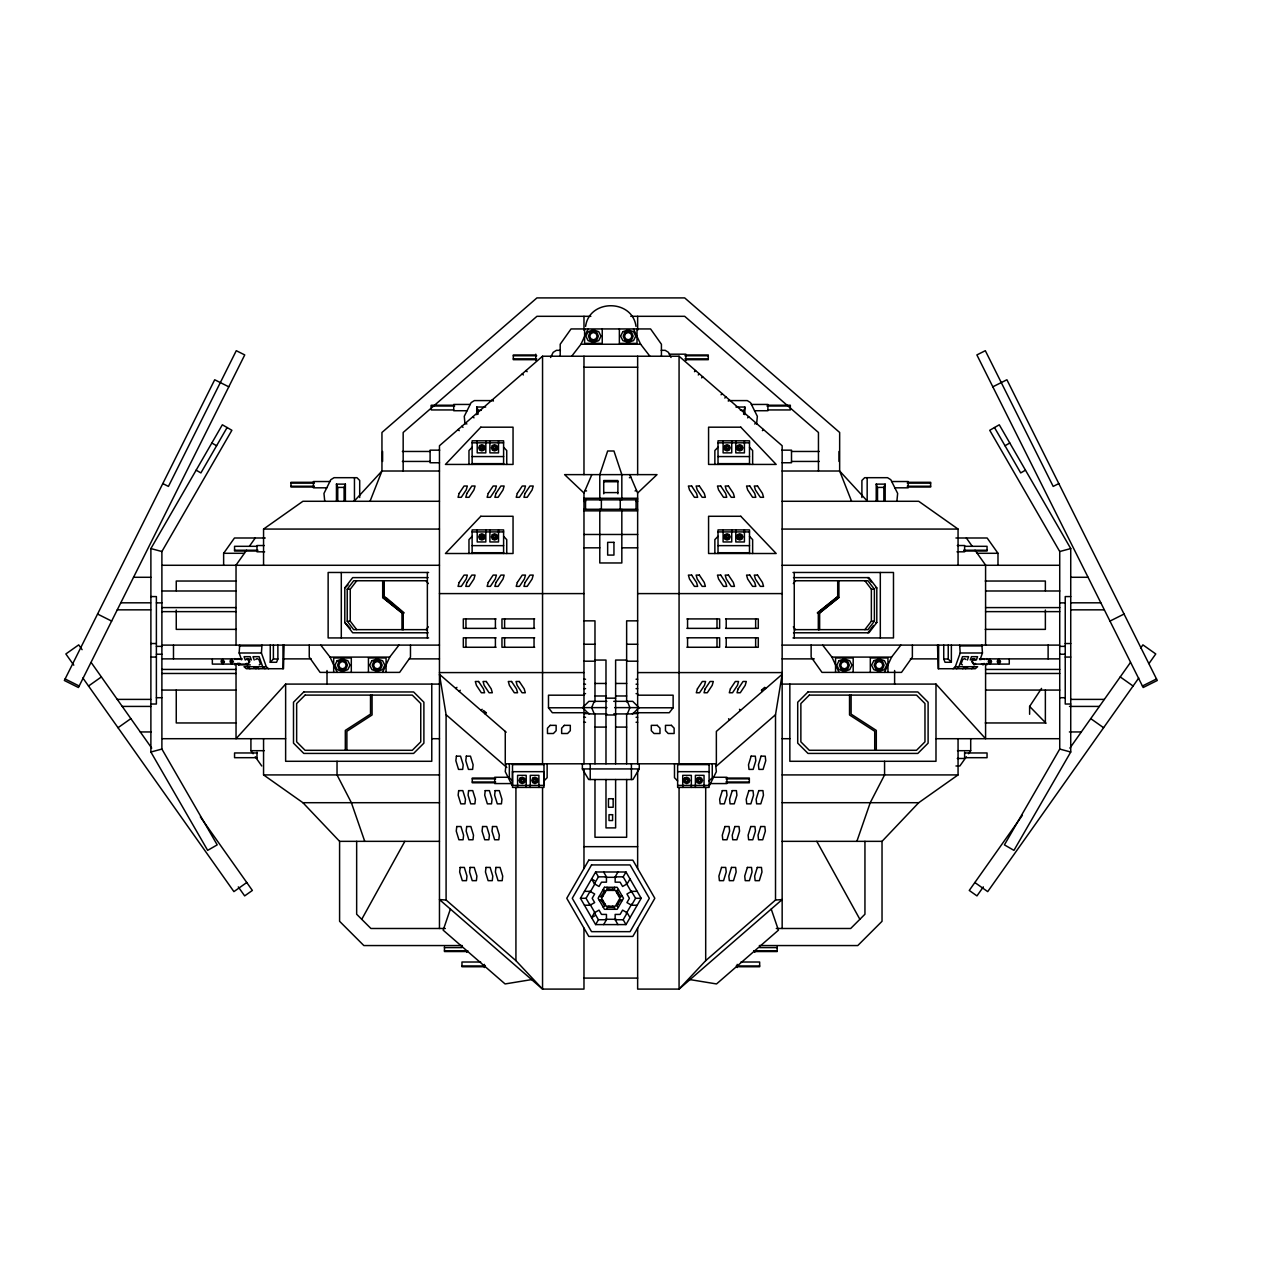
<?xml version="1.0" encoding="UTF-8"?>
<svg xmlns="http://www.w3.org/2000/svg" width="1287" height="1287" viewBox="0 0 1287 1287"><rect width="100%" height="100%" fill="white"/><g stroke="black" fill="none" stroke-linecap="round" stroke-linejoin="round"><path stroke-width="1.5" d="M637.644 928.088L637.644 989.092L679.069 989.092L705.694 960.665L775.514 900.031L775.514 714.735L782.158 674.291L716.36 731.418L716.36 763.802L505.26 763.802L505.26 731.418M450.386 909.072L443.178 930.179L505.083 983.944L531.611 979.6M856.869 841.344L870.237 802.702L884.571 774.919L884.571 761.293M953.04 668.725L955.34 666.714L960.199 652.992L959.652 645.109M967.406 660.022L968.58 656.676L962.483 656.676L958.928 666.714L956.643 668.725M970.269 660.022L971.46 656.676L977.557 656.676L976.366 660.022M980.034 659.845L982.448 652.992L981.917 645.109M585.601 326.367C589.285 298.874 632.335 298.874 636.003 326.367M344.096 501.286L344.096 487.403L345.383 484.121L336.454 484.121L336.454 501.286M370.029 501.286L381.949 471.01L381.949 432.48L536.936 297.908L684.684 297.908L839.655 432.48L839.655 471.01L851.576 501.286M743.58 414.285L744.867 407.03L735.939 407.03M883.863 501.286L883.863 487.403L885.166 484.121L876.222 484.121L876.222 501.286M277.879 645.109L277.879 659.008L276.56 662.274L270.254 662.274L270.254 645.109M594.272 701.335L591.666 707.625L594.272 713.931M627.332 713.931L629.938 707.625L627.332 701.335M583.976 763.802L583.976 493.001L591.843 474.63M382.593 672.393L389.704 657.094L398.97 645.109M571.701 356.226L580.968 344.24L588.079 328.941M884.475 672.393L891.585 657.094L900.852 645.109M550.595 357.496L553.169 352.348L556.418 350.337L560.408 350.337M709.491 785.408L716.36 771.669L715.588 763.802M361.744 919.304L404.842 841.344M150.885 548.568L222.345 424.79L231.885 430.292L161.889 551.528L161.889 749.066L217.197 844.867L207.657 850.369L150.885 752.026L150.885 548.568L161.889 551.528M227.107 427.541L200.901 472.924L196.139 470.173M580.437 898.294L595.624 871.991L625.997 871.991L641.183 898.294L625.997 924.597L595.624 924.597L580.437 898.294L586.052 898.294L590.057 891.344L594.658 893.998L592.181 898.294L594.658 902.589L590.057 905.244L584.443 905.244M594.417 883.799L598.423 876.849L606.45 876.849L606.45 882.174L601.496 882.174L599.018 886.47L594.417 883.799L591.602 878.941L594.674 880.71M589.945 892.454L595.318 883.155M603.651 924.597L606.45 919.738L606.45 914.413L601.496 914.413L599.018 910.118L594.417 912.789L591.602 917.647L594.674 915.877M630.003 878.941L627.203 883.799L622.602 886.47L620.109 882.174L615.154 882.174L615.154 876.849L617.969 871.991M595.624 924.597L598.423 919.738L594.417 912.789M627.203 883.799L623.181 876.849L625.997 871.991M626.302 913.432L631.676 904.134M615.154 919.738L623.181 919.738L627.203 912.789L622.602 910.118L620.109 914.413L615.154 914.413L615.154 919.738L617.969 924.597M631.547 905.244L635.569 898.294L631.547 891.344L626.946 893.998L629.423 898.294L626.946 902.589L631.547 905.244L637.162 905.244M1059.732 749.066L1004.423 844.867L1013.947 850.369L1070.736 752.026L1070.736 548.568L999.275 424.79L989.735 430.292L1059.732 551.528L1059.732 749.066L1070.736 752.026M639.237 763.802L639.237 768.934L632.947 779.536L588.674 779.536L582.367 768.934L582.367 763.802M1029.616 714.285L1029.616 706.418L1041.553 688.384M241.586 659.845L239.157 652.992L239.704 645.109M268.565 668.725L266.28 666.714L261.422 652.992L261.969 645.109M1022.393 815.282L969.256 890.443L976.962 895.897L983.332 886.904M1069.883 748.133L1130.436 662.499M1140.636 648.069L1142.904 644.867L1155.758 653.957L1148.953 663.577M1138.754 678.008L987.708 891.618L974.854 882.528M223.632 565.283L223.632 553.297L234.475 537.998L265.251 537.998M235.907 565.283L246.573 550.241M249.565 546.026L255.26 537.998M966.36 756.804L959.845 765.99L955.968 765.99M968.532 753.748L970.704 750.691L970.704 738.706M428.137 632.786L352.686 632.786L344.803 622.506L344.803 587.902L352.686 577.622L428.137 577.622M348.069 584.958L344.803 587.902M427.155 629.649L353.684 629.649L347.217 621.203L347.217 589.205L353.684 580.759L427.187 580.759M356.708 629.649L350.257 621.203L350.257 589.205L356.708 580.759M426.126 629.649L428.281 626.833M793.339 583.574L795.495 580.759M864.896 629.649L871.363 621.203L871.363 589.205L864.896 580.759M794.417 580.759L867.937 580.759L874.388 589.205L874.388 621.203L867.937 629.649L794.449 629.649M867.921 632.786L873.551 625.45M793.484 577.622L868.934 577.622L876.801 587.902L876.801 622.506L868.934 632.786L793.484 632.786M637.644 695.189L673.133 695.189L673.133 707.786L669.272 712.725L637.644 712.725M694.497 371.702L695.527 370.511M698.262 374.967L699.291 373.777M701.608 377.879L702.638 376.689M455.888 688.545L456.917 687.355M459.234 691.457L460.263 690.266M721.074 394.787L722.104 393.597M724.838 398.053L725.868 396.863M728.185 400.965L729.214 399.774M481.129 710.472L482.158 709.282M484.877 713.738L485.923 712.548M747.65 417.857L748.68 416.666M754.761 424.034L755.791 422.844M762.403 430.662L763.432 429.472M439.462 684.089L285.634 684.089L236.036 738.706L236.036 664.864M354.102 501.286L381.949 471.01L439.462 471.01M759.33 945.559L857.769 945.559L882.029 921.299L882.029 841.344L918.709 802.702L958.059 774.919L958.059 738.706M270.254 662.274L273.391 659.008L273.391 645.109M472.12 447.265L468.967 450.547L468.967 464.43M472.12 536.341L468.967 539.623L468.967 553.507M718.017 447.265L714.864 450.547L714.864 464.43M718.017 536.341L714.864 539.623L714.864 553.507M543.983 780.968L547.136 777.686L547.136 763.802M709.105 780.968L712.258 777.686L712.258 763.802M756.579 424.195L757.351 416.328L750.498 402.606L747.248 400.595L728.715 400.595M506.032 763.802L505.26 771.669L512.129 785.408M896.878 501.286L897.65 493.42L890.781 479.697L887.531 477.686L864.671 477.686L861.904 480.453L861.904 497.506M606.853 713.931L588.883 713.931L582.593 707.625L588.883 701.335L606.853 701.335M613.722 701.335L632.721 701.335L639.028 707.625L632.721 713.931L613.722 713.931M637.644 763.802L637.644 493.001L657.013 474.63L564.607 474.63L583.976 493.001M962.74 668.725L965.025 666.714M965.604 668.725L967.904 666.714M971.701 668.725L974.002 666.714M782.158 928.49L782.158 445.736L679.069 356.226L542.551 356.226L439.462 445.736L439.462 928.49M761.856 689.832L764.703 687.355L765.733 688.545M716.312 766.151L775.514 714.735M837.708 596.621L817.422 612.918L837.708 596.621L837.708 580.759M818.629 629.649L818.629 613.77L838.915 597.49L838.915 580.759M818.629 613.77L838.915 597.49M246.782 659.507L248.021 658.59L249.919 659.507M255.759 659.507L256.998 658.59L258.896 659.507L260.473 663.963L259.234 664.88M263.562 565.283L263.562 529.07L302.912 501.286L439.462 501.286M88.53 686.019L101.383 676.93M118.018 727.718L130.872 718.629M246.766 882.528L233.912 891.618L82.867 678.008M237.017 659.507L238.594 658.59L240.17 659.507M245.994 659.507L247.571 658.59L249.131 659.507L249.791 661.743L247.571 664.88L245.994 663.963M239.768 663.4L237.403 663.4M237.017 663.963L238.594 664.88L240.17 663.963M212.339 659.378L212.339 664.092L247.571 664.092L249.228 661.743L247.571 659.378M981.45 659.507L983.027 658.59L984.603 659.507M975.224 660.07L972.875 660.07L972.377 661.743L974.05 664.092L975.224 663.4M975.626 663.963L974.05 664.88L971.83 661.743L972.473 659.507L974.05 658.59L975.626 659.507M983.027 664.092L984.201 663.4M984.603 663.963L983.027 664.88L981.45 663.963M1005.018 445.752L1009.78 443.001M1025.466 470.173L1020.704 472.924L994.497 427.541M599.388 900.53L601.013 899.597L604.777 906.128L603.169 907.062M618.452 889.526L616.827 890.459L620.607 896.991L622.216 896.058M601.946 901.222L603.008 900.594M616.698 892.695L617.76 892.084M603.844 904.504L604.906 903.892M618.597 895.993L619.658 895.366M992.824 386.808L1006.901 379.762L1157.27 680.485L1143.178 687.515L976.881 354.922L985.327 350.691L1053.184 486.406L1058.815 483.59M1109.973 621.09L1124.05 614.044M1142.422 686.003L1156.498 678.957M971.685 659.507L973.583 658.59L974.838 659.507M629.391 477.734L630.839 477.107M635.07 490.974L636.518 490.363M150.885 752.026L161.889 749.066M1059.732 551.528L1070.736 548.568M775.514 900.031L782.158 899.581L679.069 989.092L679.069 787.724M590.846 316.312L536.936 316.312L403.169 432.48L403.169 471.01M630.775 316.312L684.684 316.312L818.452 432.48L818.452 471.01M580.968 344.24L640.636 344.24L649.903 356.226M661.196 350.337L665.202 350.337L668.452 352.348L671.026 357.496M669.369 354.182L685.858 354.182L685.858 360.473M535.762 354.971L513.32 354.971L513.32 359.684L535.762 359.684M685.858 354.971L708.284 354.971L708.284 359.684L685.858 359.684M513.32 355.759L536.727 355.759M684.893 355.759L708.284 355.759M513.32 358.896L536.727 358.896M684.893 358.896L708.284 358.896M583.976 367.229L637.644 367.229M492.889 400.595L474.372 400.595L471.122 402.606L464.253 416.328L465.025 424.195M470.205 404.44L453.716 404.44L453.716 410.73L467.052 410.73M751.415 404.44L767.905 404.44L767.905 410.73L754.552 410.73M453.716 405.228L431.274 405.228L431.274 409.942L453.716 409.942M767.905 405.228L790.331 405.228L790.331 409.942L767.905 409.942M431.274 406.016L454.681 406.016M766.939 406.016L790.331 406.016M476.737 414.671L476.737 407.03L485.682 407.03M476.737 407.03L478.04 410.312L481.209 410.312M740.395 410.312L743.58 410.312M472.12 442.825L503.603 442.825M718.017 442.825L749.501 442.825M439.704 450.16L430.099 450.16L430.099 462.757L439.51 462.757M781.917 450.16L791.505 450.16L791.505 462.757L782.11 462.757M402.381 451.464L430.099 451.464M791.505 451.464L819.224 451.464M472.12 456.563L503.603 456.563M718.017 456.563L749.501 456.563M402.381 461.438L430.099 461.438M791.505 461.438L819.224 461.438M472.12 463.642L503.603 463.642M718.017 463.642L749.501 463.642M782.158 471.01L839.655 471.01L867.502 501.286M329.906 481.531L313.417 481.531L313.417 487.821L326.769 487.821M891.698 481.531L908.188 481.531L908.188 487.821L894.851 487.821M603.716 481.74L617.889 481.74M313.417 482.303L290.991 482.303L290.991 487.033L313.417 487.033M908.188 482.303L930.63 482.303L930.63 487.033L908.188 487.033M290.991 483.092L314.382 483.092M907.222 483.092L930.63 483.092M290.991 486.245L314.382 486.245M907.222 486.245L930.63 486.245M336.454 484.121L337.741 487.403L344.096 487.403M876.222 484.121L877.525 487.403L883.863 487.403M603.716 492.599L617.889 492.599M583.976 498.262L637.644 498.262M583.976 499.839L637.644 499.839M583.976 501.447L585.537 501.447M636.068 501.447L637.644 501.447M782.158 501.286L918.709 501.286L958.059 529.07L958.059 565.283M583.976 509.282L637.644 509.282M583.976 510.842L637.644 510.842M263.562 529.07L439.462 529.07M782.158 529.07L958.059 529.07M472.12 531.917L503.603 531.917M718.017 531.917L749.501 531.917M583.976 534.475L637.644 534.475M955.935 537.998L987.145 537.998L997.988 553.297L997.988 565.283M264.318 545.527L256.998 545.527L256.998 551.817L264.623 551.817M472.12 545.64L503.603 545.64M718.017 545.64L749.501 545.64M957.287 545.527L964.623 545.527L964.623 551.817L956.997 551.817M256.998 546.315L234.556 546.315L234.556 551.029L256.998 551.029M964.623 546.315L987.049 546.315L987.049 551.029L964.623 551.029M583.976 547.828L599.79 547.828M621.83 547.828L637.644 547.828M234.556 550.241L257.963 550.241M963.657 550.241L987.049 550.241M472.12 552.718L503.603 552.718M718.017 552.718L749.501 552.718M223.632 553.297L244.401 553.297M977.203 553.297L997.988 553.297M162.5 565.283L439.462 565.283M782.158 565.283L1059.104 565.283M428.619 572.474L328.137 572.474L328.137 637.934L428.619 637.934M793.001 572.474L893.484 572.474L893.484 637.934L793.001 637.934M133.542 577.284L150.885 577.284M1070.736 577.284L1088.062 577.284M236.39 581.032L176.255 581.032L176.255 590.701M985.231 581.032L1045.366 581.032L1045.366 590.701M875.787 587.902L876.801 587.902M347.217 589.205L350.257 589.205M871.363 589.205L874.388 589.205M161.889 590.99L236.036 590.99M985.585 590.99L1059.732 590.99M439.462 593.597L583.976 593.597M637.644 593.597L782.158 593.597M150.885 596.573L156.387 596.573L156.387 704.021L150.885 704.021M383.896 580.759L383.896 596.621L384.91 596.621M1070.736 596.573L1065.234 596.573L1065.234 704.021L1070.736 704.021M382.689 580.759L382.689 597.49L402.992 613.77L402.992 629.649M120.785 602.815L150.579 602.815M1071.041 602.815L1100.835 602.815M156.387 602.879L161.889 602.879M1059.732 602.879L1065.234 602.879M161.889 607.593L236.036 607.593M985.585 607.593L1059.732 607.593M117.262 609.845L150.692 609.845M1070.929 609.845L1104.343 609.845M161.889 611.631L236.036 611.631M985.585 611.631L1059.732 611.631M382.689 597.49L402.992 613.77M496.042 618.918L463.32 618.918L463.32 628.362L496.042 628.362M534.684 618.918L501.962 618.918L501.962 628.362L534.684 628.362M686.936 618.918L719.642 618.918L719.642 628.362L686.936 628.362M725.578 618.918L758.284 618.918L758.284 628.362L725.578 628.362M583.976 620.849L594.98 620.849L594.98 701.946M637.644 620.849L626.64 620.849L626.64 701.946M347.217 621.203L350.257 621.203M871.363 621.203L874.388 621.203M344.803 622.506L350.321 628.378M875.787 622.506L876.801 622.506M236.39 629.375L176.255 629.375L176.255 610.038M985.231 629.375L1045.366 629.375L1045.366 610.038M496.042 637.805L463.32 637.805L463.32 647.264L496.042 647.264M534.684 637.805L501.962 637.805L501.962 647.264L534.684 647.264M686.936 637.805L719.642 637.805L719.642 647.264L686.936 647.264M725.578 637.805L758.284 637.805L758.284 647.264L725.578 647.264M150.885 643.532L156.387 643.532M1065.234 643.532L1070.736 643.532M583.976 644.256L594.98 644.256M626.64 644.256L637.644 644.256M162.5 645.109L439.462 645.109M782.158 645.109L1059.104 645.109M239.157 645.913L261.422 645.913M960.199 645.913L982.448 645.913M156.387 646.364L161.889 646.364M1059.732 646.364L1065.234 646.364M239.157 652.992L261.422 652.992M960.199 652.992L982.448 652.992M156.387 654.23L161.889 654.23M1059.732 654.23L1065.234 654.23M150.885 657.062L156.387 657.062M320.753 645.109L330.035 657.094L389.704 657.094M822.65 645.109L831.917 657.094L891.585 657.094M1065.234 657.062L1070.736 657.062M162.5 658.88L242.246 658.88M283.413 658.88L311.229 658.88M409.33 658.88L439.462 658.88M782.158 658.88L814.285 658.88M910.392 658.88L938.191 658.88M979.375 658.88L1059.104 658.88M273.391 659.008L277.879 659.008M943.741 659.008L948.229 659.008L951.366 662.274L945.044 662.274L943.741 659.008L943.741 645.109M594.98 660.054L605.984 660.054L605.984 763.802M626.64 660.054L615.62 660.054L615.62 763.802M583.976 661.196L594.98 661.196M626.64 661.196L637.644 661.196M974.05 664.092L1009.265 664.092L1009.265 659.378M238.594 664.88L250.257 664.88M266.28 666.714L244.015 666.714L246.316 668.725L283.494 668.725L284.073 645.109M955.34 666.714L977.605 666.714L975.305 668.725L938.126 668.725L937.547 645.109M161.889 669.433L236.036 669.433M985.585 669.433L1059.732 669.433M439.462 672.586L583.976 672.586M637.644 672.586L782.158 672.586M161.889 673.471L236.036 673.471M985.585 673.471L1059.732 673.471M583.976 679.23L585.537 679.23M636.068 679.23L637.644 679.23M594.98 683.461L605.984 683.461M615.62 683.461L626.64 683.461M583.976 684.217L585.537 684.217M636.068 684.217L637.644 684.217M782.158 684.089L935.987 684.089L985.585 738.706L985.585 664.864M583.976 688.658L585.537 688.658M636.068 688.658L637.644 688.658M161.889 690.073L236.036 690.073M985.585 690.073L1059.732 690.073M583.976 693.645L585.537 693.645M636.068 693.645L637.644 693.645M583.976 695.189L548.487 695.189L548.487 707.786L552.348 712.725L583.976 712.725M594.98 695.977L605.984 695.977M615.62 695.977L626.64 695.977M156.387 697.715L161.889 697.715M1059.732 697.715L1065.234 697.715M605.984 698.165L615.62 698.165M117.262 699.388L150.692 699.388M1070.929 699.388L1104.343 699.388M122.233 706.418L150.949 706.418M1069.481 706.418L1099.371 706.418M582.593 707.625L606.981 707.625M614.639 707.625L639.028 707.625M548.487 707.786L583.976 707.786M637.644 707.786L673.133 707.786M583.976 712.853L585.537 712.853M636.068 712.853L637.644 712.853M583.976 713.577L589.478 713.577M632.142 713.577L637.644 713.577M605.984 714.977L615.62 714.977M583.976 717.293L585.537 717.293M636.068 717.293L637.644 717.293M583.976 722.28L585.537 722.28M636.068 722.28L637.644 722.28M236.39 722.956L176.255 722.956L176.255 690.089M985.231 722.956L1045.366 722.956L1045.366 690.089M594.98 727.091L605.984 727.091M615.62 727.091L626.64 727.091M140.283 731.949L151.319 731.949M1069.4 731.949L1081.321 731.949M162.5 738.706L285.634 738.706M431.772 738.706L439.462 738.706M782.158 738.706L789.848 738.706M935.987 738.706L1059.121 738.706M250.917 738.706L250.917 750.691L264.141 750.691M957.48 750.691L970.704 750.691M256.998 752.959L234.556 752.959L234.556 757.689L256.998 757.689M964.623 752.959L987.049 752.959L987.049 757.689L964.623 757.689M957.287 758.477L964.623 758.477L964.623 752.171M512.499 764.607L543.983 764.607M677.638 764.607L709.105 764.607M582.367 768.934L639.237 768.934M677.638 771.669L709.105 771.669M263.562 738.706L263.562 774.919L439.462 774.919M782.158 774.919L958.059 774.919M508.059 777.268L494.707 777.268L494.707 783.574L511.212 783.574M713.561 777.268L726.898 777.268L726.898 783.574L710.408 783.574M494.707 778.056L472.281 778.056L472.281 782.786L494.707 782.786M726.898 778.056L749.34 778.056L749.34 782.786L726.898 782.786M472.281 778.844L495.688 778.844M725.932 778.844L749.34 778.844M472.281 781.997L495.688 781.997M725.932 781.997L749.34 781.997M677.638 785.408L709.105 785.408M263.562 774.919L302.912 802.702L439.462 802.702M782.158 802.702L918.709 802.702M302.912 802.702L339.591 841.344L439.462 841.344M782.158 841.344L882.029 841.344M583.976 846.669L637.644 846.669M615.154 876.849L623.181 876.849M605.437 877.3L616.183 877.3M584.443 891.344L590.057 891.344M631.547 891.344L637.162 891.344M635.569 898.294L641.183 898.294M605.437 919.288L616.183 919.288M598.423 919.738L606.45 919.738M445.334 928.49L370.913 928.49L356.66 914.237L356.66 841.344M776.286 928.49L850.691 928.49L864.944 914.237L864.944 841.344M462.274 945.559L363.851 945.559L339.591 921.299L339.591 841.344M444.465 947.602L462.017 947.602M759.603 947.602L777.155 947.602M444.465 950.755L467.857 950.755M753.748 950.755L777.155 950.755M466.891 951.543L444.465 951.543L444.465 946.814M754.713 951.543L777.155 951.543L777.155 946.814M480.662 962.016L461.969 962.016L461.969 966.746L484.395 966.746M740.958 962.016L759.652 962.016L759.652 966.746L737.21 966.746M461.969 965.958L485.376 965.958M736.244 965.958L759.652 965.958M583.976 978.088L637.644 978.088M542.551 787.724L542.551 989.092L515.926 960.665L446.09 900.031L439.462 899.581L542.551 989.092L583.976 989.092L583.976 928.088M689.993 979.6L716.537 983.944L778.442 930.179L771.219 909.072M585.102 490.363L586.55 490.974M228.78 386.808L214.704 379.762L64.35 680.485L78.427 687.515L244.739 354.922L236.277 350.691L168.436 486.406L162.805 483.59M97.571 614.044L111.647 621.09M65.106 678.957L79.199 686.003M211.824 443.001L216.602 445.752M603.169 889.526L604.777 890.459L601.013 896.991L599.388 896.058M622.216 900.53L620.607 899.597L616.827 906.128L618.452 907.062M603.844 892.084L604.906 892.695M618.597 900.594L619.658 901.222M601.946 895.366L603.008 895.993M616.698 903.892L617.76 904.504M246.38 663.4L247.571 664.092M1120.237 676.93L1133.075 686.019M1090.749 718.629L1103.602 727.718M965.861 659.507L964.606 658.59L962.708 659.507L961.132 663.963L962.386 664.88M386.39 597.876L404.198 612.918M383.896 596.621L403.185 612.918L403.185 629.649M483.574 710.521L486.422 712.982M506.161 732.206L439.462 674.291L446.09 714.735L446.09 900.031M446.09 714.735L506.821 767.47M264.977 668.725L262.677 666.714L259.121 656.676L253.024 656.676L254.215 660.022M256.58 666.714L258.88 668.725M253.7 666.714L256 668.725M247.603 666.714L249.903 668.725M1029.616 706.418L1046.041 723.262M324.742 501.286L323.97 493.42L330.823 479.697L334.073 477.686L356.933 477.686L359.7 480.453L359.7 497.506M749.501 447.265L752.638 450.547L752.638 464.43M749.501 536.341L752.638 539.623L752.638 553.507M503.603 447.265L506.74 450.547L506.74 464.43M503.603 536.341L506.74 539.623L506.74 553.507M677.638 780.968L674.485 777.686L674.485 763.802M512.499 780.968L509.346 777.686L509.346 763.802M526.093 370.511L527.123 371.702M522.329 373.777L523.359 374.967M761.357 690.266L762.387 691.457M492.39 399.774L493.436 400.965M739.462 709.282L740.492 710.472M472.94 416.666L473.97 417.857M728.587 718.725L729.616 719.916M465.814 422.844L466.843 424.034M462.049 426.11L462.982 427.397M458.188 429.472L459.218 430.662M867.921 577.622L871.299 582.014M793.339 626.833L795.495 629.649M426.126 580.759L428.281 583.574M966.36 537.998L972.055 546.026M975.031 550.241L985.713 565.283M250.917 750.691L253.089 753.748M255.26 756.804L261.76 765.99M82.111 649.678L78.716 644.867L65.862 653.957L73.793 665.17M91.184 662.499L151.721 748.133M200.37 816.907L252.365 890.443L244.659 895.897L238.288 886.904M626.302 883.155L631.676 892.454M603.651 871.991L606.45 876.849M627.203 912.789L630.003 917.647M595.624 871.991L598.423 876.849M623.181 919.738L625.997 924.597M589.945 904.134L595.318 913.432M586.052 898.294L590.057 905.244M816.778 841.344L859.877 919.304M831.917 657.094L839.027 672.393M633.526 328.941L640.636 344.24M330.035 657.094L337.146 672.393M629.777 474.63L637.644 493.001M251.335 660.022L250.161 656.676L244.063 656.676L245.238 660.022M364.736 841.344L351.383 802.702L337.033 774.919L337.033 761.293M1048.117 645.109L1048.117 658.88M986.839 658.59L986.839 659.507M986.839 663.4L986.839 664.88M985.585 565.283L985.585 645.109M951.366 645.109L951.366 662.274M948.229 645.109L948.229 659.008M938.625 645.109L938.625 668.725M935.987 684.089L935.987 761.293L789.848 761.293L789.848 684.089M912.37 645.109L912.37 657.094L901.511 672.393L821.991 672.393L811.132 657.094L811.132 645.109M894.61 670.511L894.61 684.089M887.95 672.393L887.95 657.963L870.318 657.963L870.318 672.393M885.166 484.121L885.166 501.286M880.308 572.474L880.308 637.934M877.525 487.403L877.525 501.286M876.302 750.289L876.302 730.405L851.109 714.124L851.109 695.109M874.726 750.289L874.726 731.273L849.533 714.977L849.533 695.109M867.165 477.686L867.165 501.286M853.184 672.393L853.184 657.963L835.553 657.963L835.553 672.393M839.027 451.464L839.027 461.438M837.901 580.759L837.901 597.49M819.642 613.77L819.642 629.649M818.435 612.918L818.435 629.649M794.256 572.474L794.256 637.934M755.646 618.918L755.646 628.362M755.646 637.805L755.646 647.264M754.713 950.852L754.713 952.332M749.501 464.43L749.501 440.814L718.017 440.814L718.017 464.43M749.501 553.507L749.501 529.906L718.017 529.906L718.017 553.507M744.867 407.03L744.867 414.671M744.417 440.814L744.417 452.879L735.794 452.879L735.794 440.814M744.417 529.906L744.417 541.956L735.794 541.956L735.794 529.906M737.21 964.381L737.21 967.534M731.724 440.814L731.724 452.879L723.101 452.879L723.101 440.814M731.724 529.906L731.724 541.956L723.101 541.956L723.101 529.906M726.206 618.918L726.206 628.362M726.206 637.805L726.206 647.264M717.004 618.918L717.004 628.362M717.004 637.805L717.004 647.264M709.105 763.802L709.105 787.419L677.638 787.419L677.638 763.802M705.694 787.338L705.694 960.665M704.037 787.419L704.037 775.353L695.398 775.353L695.398 787.419M691.344 787.419L691.344 775.353L682.721 775.353L682.721 787.419M687.564 618.918L687.564 628.362M687.564 637.805L687.564 647.264M679.069 356.226L679.069 763.802M661.421 356.226L661.421 344.24L650.578 328.941L571.042 328.941L560.199 344.24L560.199 356.226M637.644 316.312L637.644 330.292M637.644 356.226L637.644 474.63M637.644 769.723L637.644 868.5M637.001 328.941L637.001 343.372L619.369 343.372L619.369 328.941M636.068 499.839L636.068 509.282M631.402 763.802L631.402 779.536M626.64 713.577L626.64 763.802M626.64 779.536L626.64 837.274L594.98 837.274L594.98 779.536M621.83 499.839L621.83 474.63L613.947 450.997L607.657 450.997L599.79 474.63L599.79 499.839M621.83 509.282L621.83 562.966L599.79 562.966L599.79 509.282M620.254 499.839L620.254 509.282M617.889 493.806L617.889 480.534L603.716 480.534L603.716 493.806M615.62 779.536L615.62 827.895L605.984 827.895L605.984 779.536M614.575 887.29L614.575 889.156L607.03 889.156L607.03 887.29M614.575 909.298L614.575 907.432L607.03 907.432L607.03 909.298M612.709 889.156L612.709 890.395M612.709 906.193L612.709 907.432M608.912 889.156L608.912 890.395M608.912 906.193L608.912 907.432M602.236 328.941L602.236 343.372L584.604 343.372L584.604 328.941M601.367 499.839L601.367 509.282M594.98 713.577L594.98 763.802M590.218 763.802L590.218 779.536M585.537 499.839L585.537 509.282M583.976 316.312L583.976 330.292M583.976 356.226L583.976 474.63M583.976 769.723L583.976 868.5M543.983 763.802L543.983 787.419L512.499 787.419L512.499 763.802M542.551 356.226L542.551 763.802M538.899 787.419L538.899 775.353L530.276 775.353L530.276 787.419M535.762 354.182L535.762 360.473M534.041 618.918L534.041 628.362M534.041 637.805L534.041 647.264M526.206 787.419L526.206 775.353L517.583 775.353L517.583 787.419M515.926 787.338L515.926 960.665M504.601 618.918L504.601 628.362M504.601 637.805L504.601 647.264M503.603 464.43L503.603 440.814L472.12 440.814L472.12 464.43M503.603 553.507L503.603 529.906L472.12 529.906L472.12 553.507M498.519 440.814L498.519 452.879L489.897 452.879L489.897 440.814M498.519 529.906L498.519 541.956L489.897 541.956L489.897 529.906M495.398 618.918L495.398 628.362M495.398 637.805L495.398 647.264M485.826 440.814L485.826 452.879L477.204 452.879L477.204 440.814M485.826 529.906L485.826 541.956L477.204 541.956L477.204 529.906M484.395 964.381L484.395 967.534M478.04 410.312L478.04 414.285M466.891 950.852L466.891 952.332M465.958 618.918L465.958 628.362M465.958 637.805L465.958 647.264M431.772 684.089L431.772 761.293L285.634 761.293L285.634 684.089M427.364 572.474L427.364 637.934M410.473 645.109L410.473 657.094L399.63 672.393L320.093 672.393L309.25 657.094L309.25 645.109M401.978 613.77L401.978 629.649M386.068 672.393L386.068 657.963L368.436 657.963L368.436 672.393M383.703 580.759L383.703 597.49M382.593 451.464L382.593 461.438M372.072 695.109L372.072 714.977L346.895 731.273L346.895 750.289M370.511 695.109L370.511 714.124L345.318 730.405L345.318 750.289M354.456 477.686L354.456 501.286M351.303 672.393L351.303 657.963L333.671 657.963L333.671 672.393M345.383 484.121L345.383 501.286M341.296 572.474L341.296 637.934M337.741 487.403L337.741 501.286M327.011 670.511L327.011 684.089M282.979 645.109L282.979 668.725M256.998 752.171L256.998 758.477M236.036 565.283L236.036 645.109M234.781 658.59L234.781 659.507M234.781 663.4L234.781 664.88M173.488 645.109L173.488 658.88M512.499 771.669L512.499 785.408L543.983 785.408L543.983 771.669L512.499 771.669M456.386 756.161L455.871 760.73L458.526 769.401L462.693 769.401L463.191 764.816L460.537 756.161L456.386 756.161M458.671 790.62L458.156 795.189L460.81 803.844L464.977 803.844L465.476 799.275L462.821 790.62L458.671 790.62M456.756 826.527L456.258 831.112L458.912 839.767L463.079 839.767L463.577 835.183L460.923 826.527L456.756 826.527M466.312 756.161L465.797 760.73L468.452 769.401L472.619 769.401L473.117 764.816L470.463 756.161L466.312 756.161M460.151 867.422L459.652 872.007L462.306 880.662L466.457 880.662L466.972 876.077L464.317 867.422L460.151 867.422M468.597 790.62L468.082 795.189L470.736 803.844L474.903 803.844L475.402 799.275L472.747 790.62L468.597 790.62M466.682 826.527L466.184 831.112L468.838 839.767L472.989 839.767L473.503 835.183L470.849 826.527L466.682 826.527M470.077 867.422L469.578 872.007L472.232 880.662L476.383 880.662L476.898 876.077L474.243 867.422L470.077 867.422M485.215 790.62L484.716 795.189L487.371 803.844L491.521 803.844L492.02 799.275L489.382 790.62L485.215 790.62M482.577 826.527L482.078 831.112L484.732 839.767L488.883 839.767L489.398 835.183L486.743 826.527L482.577 826.527M485.971 867.422L485.472 872.007L488.127 880.662L492.277 880.662L492.776 876.077L490.138 867.422L485.971 867.422M495.141 790.62L494.642 795.189L497.297 803.844L501.447 803.844L501.946 799.275L499.292 790.62L495.141 790.62M492.503 826.527L492.004 831.112L494.658 839.767L498.809 839.767L499.324 835.183L496.669 826.527L492.503 826.527M495.897 867.422L495.398 872.007L498.053 880.662L502.203 880.662L502.702 876.077L500.064 867.422L495.897 867.422M459.169 493.388L458.059 497.297L461.293 497.297L466.216 489.913L467.326 486.019L464.076 486.019L459.169 493.388M466.908 493.388L465.781 497.297L469.031 497.297L473.938 489.913L475.064 486.019L471.814 486.019L466.908 493.388M459.169 582.48L458.059 586.373L461.293 586.373L466.216 579.005L467.326 575.096L464.076 575.096L459.169 582.48M488.256 493.388L487.13 497.297L490.379 497.297L495.286 489.913L496.412 486.019L493.162 486.019L488.256 493.388M466.908 582.48L465.781 586.373L469.031 586.373L473.938 579.005L475.064 575.096L471.814 575.096L466.908 582.48M495.978 493.388L494.868 497.297L498.117 497.297L503.024 489.913L504.134 486.019L500.9 486.019L495.978 493.388M488.256 582.48L487.13 586.373L490.379 586.373L495.286 579.005L496.412 575.096L493.162 575.096L488.256 582.48M517.326 493.388L516.216 497.297L519.465 497.297L524.372 489.913L525.482 486.019L522.249 486.019L517.326 493.388M495.978 582.48L494.868 586.373L498.117 586.373L503.024 579.005L504.134 575.096L500.9 575.096L495.978 582.48M525.064 493.388L523.954 497.297L527.203 497.297L532.11 489.913L533.22 486.019L529.987 486.019L525.064 493.388M517.326 582.48L516.216 586.373L519.465 586.373L524.372 579.005L525.482 575.096L522.249 575.096L517.326 582.48M525.064 582.48L523.954 586.373L527.203 586.373L532.11 579.005L533.22 575.096L529.987 575.096L525.064 582.48M697.425 688.851L696.299 692.76L699.549 692.76L704.456 685.376L705.582 681.483L702.332 681.483L697.425 688.851M705.147 688.851L704.037 692.76L707.287 692.76L712.194 685.376L713.304 681.483L710.07 681.483L705.147 688.851M730.405 688.851L729.295 692.76L732.528 692.76L737.451 685.376L738.561 681.483L735.327 681.483L730.405 688.851M738.143 688.851L737.033 692.76L740.266 692.76L745.189 685.376L746.299 681.483L743.049 681.483L738.143 688.851M221.541 660.07L221.058 661.743L222.731 664.092L224.405 661.743L222.731 659.378L221.541 660.07M221.943 660.617L222.731 663.304L223.841 661.743L221.943 660.617M230.518 660.07L230.035 661.743L231.708 664.092L233.365 661.743L231.708 659.378L230.518 660.07M230.92 660.617L231.708 663.304L232.497 660.617L230.92 660.617M988.738 660.07L988.239 661.743L989.912 664.092L991.585 661.743L989.912 659.378L988.738 660.07M989.124 660.617L989.912 663.304L990.7 660.617L989.124 660.617M997.698 660.07L997.216 661.743L998.889 664.092L1000.562 661.743L998.889 659.378L997.698 660.07M998.101 660.617L998.889 663.304L999.677 660.617L998.101 660.617M722.313 790.62L719.658 799.275L720.157 803.844L724.324 803.844L726.978 795.189L726.479 790.62L722.313 790.62M732.239 790.62L729.584 799.275L730.083 803.844L734.25 803.844L736.904 795.189L736.405 790.62L732.239 790.62M724.951 826.527L722.297 835.183L722.795 839.767L726.962 839.767L729.616 831.112L729.102 826.527L724.951 826.527M751.141 756.161L748.503 764.816L749.002 769.401L753.152 769.401L755.807 760.73L755.308 756.161L751.141 756.161M721.557 867.422L718.902 876.077L719.401 880.662L723.567 880.662L726.222 872.007L725.723 867.422L721.557 867.422M734.877 826.527L732.223 835.183L732.721 839.767L736.888 839.767L739.542 831.112L739.028 826.527L734.877 826.527M748.857 790.62L746.219 799.275L746.717 803.844L750.868 803.844L753.522 795.189L753.024 790.62L748.857 790.62M761.067 756.161L758.413 764.816L758.928 769.401L763.078 769.401L765.733 760.73L765.234 756.161L761.067 756.161M731.483 867.422L728.828 876.077L729.327 880.662L733.493 880.662L736.148 872.007L735.649 867.422L731.483 867.422M758.783 790.62L756.145 799.275L756.643 803.844L760.794 803.844L763.448 795.189L762.95 790.62L758.783 790.62M750.771 826.527L748.117 835.183L748.616 839.767L752.782 839.767L755.437 831.112L754.922 826.527L750.771 826.527M747.377 867.422L744.723 876.077L745.221 880.662L749.388 880.662L752.042 872.007L751.528 867.422L747.377 867.422M760.697 826.527L758.043 835.183L758.542 839.767L762.708 839.767L765.347 831.112L764.848 826.527L760.697 826.527M757.303 867.422L754.649 876.077L755.147 880.662L759.314 880.662L761.968 872.007L761.454 867.422L757.303 867.422M338.964 661.663L337.5 665.186L338.964 668.709L342.487 670.173L346.01 668.709L347.474 665.186L346.01 661.663L342.487 660.199L338.964 661.663M339.881 662.58L338.803 665.186L339.881 667.776L342.487 668.854L345.077 667.776L346.155 665.186L345.077 662.58L342.487 661.502L339.881 662.58M373.713 661.663L372.265 665.186L373.713 668.709L377.252 670.173L380.775 668.709L382.223 665.186L380.775 661.663L377.252 660.199L373.713 661.663M374.646 662.58L373.568 665.186L374.646 667.776L377.252 668.854L379.842 667.776L380.92 665.186L379.842 662.58L377.252 661.502L374.646 662.58M479.633 445.592L478.716 447.812L479.633 450.032L481.853 450.965L484.089 450.032L485.006 447.812L484.089 445.592L481.853 444.658L479.633 445.592M480.196 446.139L480.196 449.485L483.526 449.485L483.526 446.139L480.196 446.139M480.743 446.702L480.743 448.922L482.979 448.922L482.979 446.702L480.743 446.702M492.326 445.592L491.409 447.812L492.326 450.032L494.546 450.965L496.782 450.032L497.699 447.812L496.782 445.592L494.546 444.658L492.326 445.592M492.889 446.139L492.889 449.485L496.219 449.485L496.219 446.139L492.889 446.139M493.436 446.702L493.436 448.922L495.656 448.922L495.656 446.702L493.436 446.702M479.633 534.668L478.716 536.888L479.633 539.124L481.853 540.041L484.089 539.124L485.006 536.888L484.089 534.668L481.853 533.751L479.633 534.668M480.196 535.231L480.196 538.561L483.526 538.561L483.526 535.231L480.196 535.231M480.743 535.778L480.743 538.014L482.979 538.014L482.979 535.778L480.743 535.778M492.326 534.668L491.409 536.888L492.326 539.124L494.546 540.041L496.782 539.124L497.699 536.888L496.782 534.668L494.546 533.751L492.326 534.668M492.889 535.231L492.889 538.561L496.219 538.561L496.219 535.231L492.889 535.231M493.436 535.778L493.436 538.014L495.656 538.014L495.656 535.778L493.436 535.778M589.896 332.625L588.432 336.164L589.896 339.688L593.42 341.135L596.943 339.688L598.407 336.164L596.943 332.625L593.42 331.177L589.896 332.625M590.83 333.558L589.752 336.164L590.83 338.754L593.42 339.832L596.026 338.754L597.104 336.164L596.026 333.558L593.42 332.48L590.83 333.558M624.662 332.625L623.198 336.164L624.662 339.688L628.185 341.135L631.708 339.688L633.172 336.164L631.708 332.625L628.185 331.177L624.662 332.625M625.595 333.558L624.517 336.164L625.595 338.754L628.185 339.832L630.791 338.754L631.869 336.164L630.791 333.558L628.185 332.48L625.595 333.558M520.012 778.201L519.095 780.421L520.012 782.641L522.249 783.574L524.469 782.641L525.386 780.421L524.469 778.201L522.249 777.268L520.012 778.201M520.575 778.748L520.575 782.094L523.906 782.094L523.906 778.748L520.575 778.748M521.122 779.311L521.122 781.531L523.359 781.531L523.359 779.311L521.122 779.311M532.705 778.201L531.788 780.421L532.705 782.641L534.925 783.574L537.162 782.641L538.079 780.421L537.162 778.201L534.925 777.268L532.705 778.201M533.268 778.748L533.268 782.094L536.599 782.094L536.599 778.748L533.268 778.748M533.815 779.311L533.815 781.531L536.052 781.531L536.052 779.311L533.815 779.311M724.838 445.592L723.921 447.812L724.838 450.032L727.058 450.965L729.295 450.032L730.212 447.812L729.295 445.592L727.058 444.658L724.838 445.592M725.385 446.139L725.385 449.485L728.732 449.485L728.732 446.139L725.385 446.139M725.948 446.702L725.948 448.922L728.169 448.922L728.169 446.702L725.948 446.702M737.531 445.592L736.598 447.812L737.531 450.032L739.752 450.965L741.988 450.032L742.905 447.812L741.988 445.592L739.752 444.658L737.531 445.592M738.078 446.139L738.078 449.485L741.425 449.485L741.425 446.139L738.078 446.139M738.641 446.702L738.641 448.922L740.862 448.922L740.862 446.702L738.641 446.702M724.838 534.668L723.921 536.888L724.838 539.124L727.058 540.041L729.295 539.124L730.212 536.888L729.295 534.668L727.058 533.751L724.838 534.668M725.385 535.231L725.385 538.561L728.732 538.561L728.732 535.231L725.385 535.231M725.948 535.778L725.948 538.014L728.169 538.014L728.169 535.778L725.948 535.778M737.531 534.668L736.598 536.888L737.531 539.124L739.752 540.041L741.988 539.124L742.905 536.888L741.988 534.668L739.752 533.751L737.531 534.668M738.078 535.231L738.078 538.561L741.425 538.561L741.425 535.231L738.078 535.231M738.641 535.778L738.641 538.014L740.862 538.014L740.862 535.778L738.641 535.778M684.459 778.201L683.526 780.421L684.459 782.641L686.679 783.574L688.899 782.641L689.832 780.421L688.899 778.201L686.679 777.268L684.459 778.201M685.006 778.748L685.006 782.094L688.352 782.094L688.352 778.748L685.006 778.748M685.569 779.311L685.569 781.531L687.789 781.531L687.789 779.311L685.569 779.311M697.152 778.201L696.219 780.421L697.152 782.641L699.372 783.574L701.592 782.641L702.525 780.421L701.592 778.201L699.372 777.268L697.152 778.201M697.699 778.748L697.699 782.094L701.045 782.094L701.045 778.748L697.699 778.748M698.262 779.311L698.262 781.531L700.482 781.531L700.482 779.311L698.262 779.311M840.845 661.663L839.381 665.186L840.845 668.709L844.369 670.173L847.892 668.709L849.356 665.186L847.892 661.663L844.369 660.199L840.845 661.663M841.778 662.58L840.701 665.186L841.778 667.776L844.369 668.854L846.959 667.776L848.036 665.186L846.959 662.58L844.369 661.502L841.778 662.58M875.61 661.663L874.146 665.186L875.61 668.709L879.134 670.173L882.657 668.709L884.121 665.186L882.657 661.663L879.134 660.199L875.61 661.663M876.527 662.58L875.466 665.186L876.527 667.776L879.134 668.854L881.724 667.776L882.802 665.186L881.724 662.58L879.134 661.502L876.527 662.58M337.146 660.73L334.926 665.186L337.146 669.626L342.487 671.476L347.828 669.626L350.032 665.186L347.828 660.73L342.487 658.88L337.146 660.73M371.895 660.73L369.691 665.186L371.895 669.626L377.252 671.476L382.593 669.626L384.797 665.186L382.593 660.73L377.252 658.88L371.895 660.73M588.079 331.708L585.875 336.164L588.079 340.605L593.42 342.455L598.761 340.605L600.981 336.164L598.761 331.708L593.42 329.858L588.079 331.708M622.844 331.708L620.64 336.164L622.844 340.605L628.185 342.455L633.526 340.605L635.746 336.164L633.526 331.708L628.185 329.858L622.844 331.708M839.027 660.73L836.807 665.186L839.027 669.626L844.369 671.476L849.71 669.626L851.93 665.186L849.71 660.73L844.369 658.88L839.027 660.73M873.793 660.73L871.572 665.186L873.793 669.626L879.134 671.476L884.475 669.626L886.695 665.186L884.475 660.73L879.134 658.88L873.793 660.73M588.786 860.15L566.763 898.294L588.786 936.437L632.834 936.437L654.842 898.294L632.834 860.15L588.786 860.15M591.537 864.928L572.265 898.294L591.537 931.659L630.067 931.659L649.34 898.294L630.067 864.928L591.537 864.928M604.456 887.29L598.101 898.294L604.456 909.298L617.165 909.298L623.519 898.294L617.165 887.29L604.456 887.29M606.241 890.395L601.673 898.294L606.241 906.193L615.363 906.193L619.932 898.294L615.363 890.395L606.241 890.395M480.807 427.187L445.447 464.43L513.046 464.43L513.046 427.187L480.807 427.187M480.807 516.28L445.447 553.507L513.046 553.507L513.046 516.28L480.807 516.28M550.209 725.353L547.474 728.169L547.474 733.51L553.41 733.51L556.145 730.678L556.145 725.353L550.209 725.353M564.366 725.353L561.647 728.169L561.647 733.51L567.583 733.51L570.302 730.678L570.302 725.353L564.366 725.353M303.78 691.956L293.5 702.235L293.5 743.146L303.78 753.426L413.61 753.426L423.89 743.146L423.89 702.235L413.61 691.956L303.78 691.956M305.083 695.109L296.654 703.539L296.654 741.843L305.083 750.289L412.307 750.289L420.752 741.843L420.752 703.539L412.307 695.109L305.083 695.109M807.995 691.956L797.715 702.235L797.715 743.146L807.995 753.426L917.824 753.426L928.104 743.146L928.104 702.235L917.824 691.956L807.995 691.956M809.298 695.109L800.868 703.539L800.868 741.843L809.298 750.289L916.521 750.289L924.967 741.843L924.967 703.539L916.521 695.109L809.298 695.109M740.813 427.187L708.574 427.187L708.574 464.43L776.174 464.43L740.813 427.187M691.634 486.019L688.384 486.019L689.51 489.913L694.417 497.297L697.651 497.297L696.54 493.388L691.634 486.019M699.372 486.019L696.122 486.019L697.232 489.913L702.155 497.297L705.389 497.297L704.279 493.388L699.372 486.019M720.72 486.019L717.47 486.019L718.58 489.913L723.503 497.297L726.737 497.297L725.627 493.388L720.72 486.019M728.442 486.019L725.208 486.019L726.318 489.913L731.241 497.297L734.475 497.297L733.365 493.388L728.442 486.019M749.79 486.019L746.557 486.019L747.667 489.913L752.589 497.297L755.823 497.297L754.713 493.388L749.79 486.019M757.528 486.019L754.295 486.019L755.405 489.913L760.311 497.297L763.561 497.297L762.451 493.388L757.528 486.019M740.813 516.28L708.574 516.28L708.574 553.507L776.174 553.507L740.813 516.28M613.947 542.342L607.657 542.342L607.657 555.083L613.947 555.083L613.947 542.342M691.634 575.096L688.384 575.096L689.51 579.005L694.417 586.373L697.651 586.373L696.54 582.48L691.634 575.096M699.372 575.096L696.122 575.096L697.232 579.005L702.155 586.373L705.389 586.373L704.279 582.48L699.372 575.096M720.72 575.096L717.47 575.096L718.58 579.005L723.503 586.373L726.737 586.373L725.627 582.48L720.72 575.096M728.442 575.096L725.208 575.096L726.318 579.005L731.241 586.373L734.475 586.373L733.365 582.48L728.442 575.096M749.79 575.096L746.557 575.096L747.667 579.005L752.589 586.373L755.823 586.373L754.713 582.48L749.79 575.096M757.528 575.096L754.295 575.096L755.405 579.005L760.311 586.373L763.561 586.373L762.451 582.48L757.528 575.096M478.555 681.483L475.321 681.483L476.431 685.376L481.338 692.76L484.588 692.76L483.478 688.851L478.555 681.483M486.293 681.483L483.059 681.483L484.169 685.376L489.076 692.76L492.326 692.76L491.2 688.851L486.293 681.483M511.55 681.483L508.301 681.483L509.411 685.376L514.333 692.76L517.567 692.76L516.457 688.851L511.55 681.483M519.288 681.483L516.039 681.483L517.149 685.376L522.072 692.76L525.305 692.76L524.195 688.851L519.288 681.483M657.239 725.353L651.302 725.353L651.302 730.678L654.037 733.51L659.974 733.51L659.974 728.169L657.239 725.353M671.412 725.353L665.476 725.353L665.476 730.678L668.194 733.51L674.131 733.51L674.131 728.169L671.412 725.353M613.159 798.728L608.461 798.728L608.461 807.271L613.159 807.271L613.159 798.728M612.596 814.687L609.008 814.687L609.008 820.543L612.596 820.543L612.596 814.687"/></g></svg>
